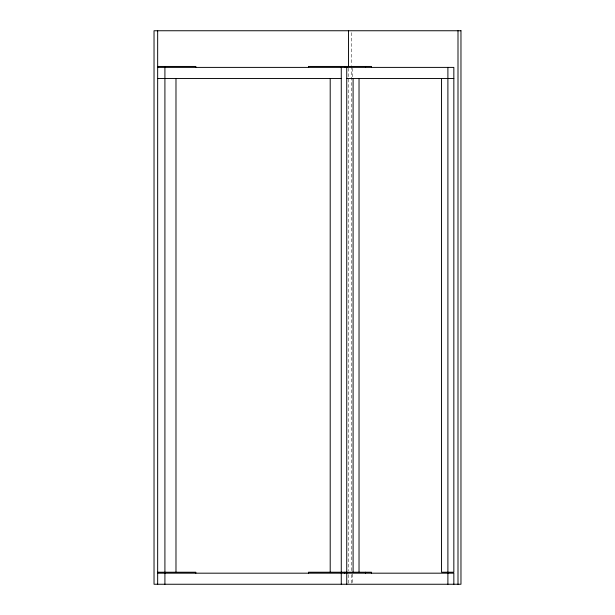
<?xml version="1.0" encoding="UTF-8"?>
<svg xmlns="http://www.w3.org/2000/svg" width="615" height="615" viewBox="0 0 615 615"><rect width="100%" height="100%" fill="white"/><g stroke="black" fill="none" stroke-linecap="round" stroke-linejoin="round"><path stroke-width="0.46" stroke-dasharray="3.08 2.31" d="M352.679 68.319L352.679 77.544M352.679 574.102L352.679 583.327M351.496 32.672L351.496 65.344M351.496 66.305L351.496 570.797M351.496 574.641L351.496 583.289M348.521 68.227L348.521 570.797M348.521 574.641L348.521 583.289"/><path stroke-width="0.92" d="M157.663 66.443L195.831 66.443L195.831 67.396M157.663 67.396L453.839 67.396L453.839 572.227L441.547 572.227L441.547 78.466M157.663 78.466L341.271 78.466M346.745 78.466L453.839 78.466M157.663 572.227L195.831 572.227L195.831 573.18M157.663 573.18L453.839 573.18L453.839 584.25M457.998 30.75L457.998 584.25M447.897 67.396L447.897 572.227M447.897 573.18L447.897 584.25M371.498 67.396L371.498 66.443L308.461 66.443L308.461 67.396M371.498 573.18L371.498 572.227L308.461 572.227L308.461 573.18M365.556 66.443L365.556 67.396M365.556 572.227L365.556 573.18M359.029 78.466L359.029 572.227M353.087 78.466L353.087 572.227M348.521 30.75L348.521 66.305M346.745 67.396L346.745 572.227M346.745 573.18L346.745 584.25M344.746 66.443L344.746 67.396M344.746 572.227L344.746 573.18M341.271 67.396L341.271 572.227M341.271 573.18L341.271 584.25M330.201 78.466L330.201 572.227M175.982 78.466L175.982 572.227M164.912 66.443L164.912 584.25M157.663 30.75L157.663 584.25M460.966 30.75L154.034 30.75L154.034 584.25L460.966 584.25L460.966 30.75"/></g></svg>
